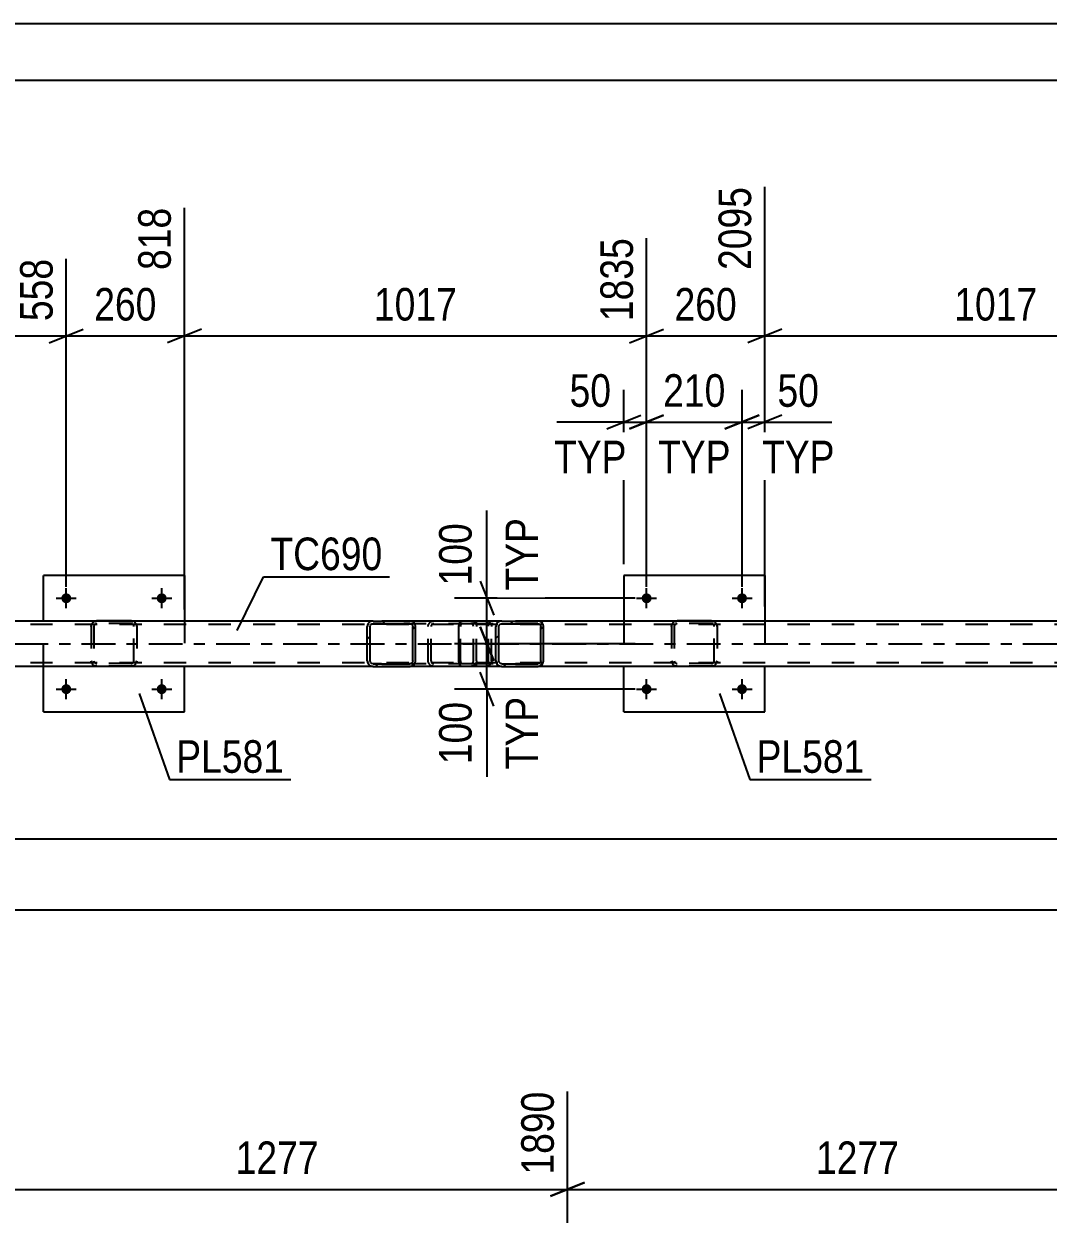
# Model space of a CAD drawing. Header units: millimetres. Extents: x 0 to 841, y 0 to 594.
# Drawn here: x 103.6 to 193.7, y 489.2 to 594 of the extents above; entities that cross this region are included whole.
import ezdxf

# ---------------------------------------------------------------- set-up
doc = ezdxf.new("R2010")
doc.units = ezdxf.units.MM
doc.linetypes.add('DXK_LINE_DOT2', pattern=[3.9198, 1.9599, -1.9599])
doc.linetypes.add('DXK_LINE_DOT3', pattern=[5.9187, 2.979, -0.9799, 0.9799, -0.9799])
doc.styles.add('Arial Narrow', font='ARIALN.TTF', dxfattribs={"height": 0.2})

# ---------------------------------------------------------------- blocks, each defined once
blk = doc.blocks.new('Unknown-318885124-1133')
at = {"color": 5, "linetype": 'Continuous'}
for p, q in [((841, 594), (0, 594)), ((836, 589), (5, 589))]:
    blk.add_line(p, q, dxfattribs=at)
blk = doc.blocks.new('Bolt-318885124-4436 - 4432')
at = {"linetype": 'Continuous'}
for points in [[(157.93, 535.43, -1), (158.81, 535.43, -1)], [(166.33, 535.43, -1), (167.21, 535.43, -1)]]:
    blk.add_hatch(color=1, dxfattribs=at).paths.add_polyline_path(points)
at = {"color": 1, "linetype": 'Continuous'}
for p, q in [((158.37, 534.55), (158.37, 536.31)), ((166.77, 534.55), (166.77, 536.31)), ((157.49, 535.43), (159.25, 535.43)), ((165.89, 535.43), (167.65, 535.43))]:
    blk.add_line(p, q, dxfattribs=at)
blk = doc.blocks.new('Bolt-318885124-4437 - 4432')
at = {"linetype": 'Continuous'}
for points in [[(106.85, 543.43, -1), (107.73, 543.43, -1)], [(115.25, 543.43, -1), (116.13, 543.43, -1)]]:
    blk.add_hatch(color=1, dxfattribs=at).paths.add_polyline_path(points)
at = {"color": 1, "linetype": 'Continuous'}
for p, q in [((107.29, 542.55), (107.29, 544.31)), ((115.69, 542.55), (115.69, 544.31)), ((106.41, 543.43), (108.17, 543.43)), ((114.81, 543.43), (116.57, 543.43))]:
    blk.add_line(p, q, dxfattribs=at)
blk = doc.blocks.new('Bolt-318885124-4438 - 4432')
at = {"linetype": 'Continuous'}
for points in [[(106.85, 535.43, -1), (107.73, 535.43, -1)], [(115.25, 535.43, -1), (116.13, 535.43, -1)]]:
    blk.add_hatch(color=1, dxfattribs=at).paths.add_polyline_path(points)
at = {"color": 1, "linetype": 'Continuous'}
for p, q in [((107.29, 534.55), (107.29, 536.31)), ((115.69, 534.55), (115.69, 536.31)), ((106.41, 535.43), (108.17, 535.43)), ((114.81, 535.43), (116.57, 535.43))]:
    blk.add_line(p, q, dxfattribs=at)
blk = doc.blocks.new('Bolt-318885124-4459 - 4432')
at = {"linetype": 'Continuous'}
for points in [[(157.93, 543.43, -1), (158.81, 543.43, -1)], [(166.33, 543.43, -1), (167.21, 543.43, -1)]]:
    blk.add_hatch(color=1, dxfattribs=at).paths.add_polyline_path(points)
at = {"color": 1, "linetype": 'Continuous'}
for p, q in [((158.37, 542.55), (158.37, 544.31)), ((166.77, 542.55), (166.77, 544.31)), ((157.49, 543.43), (159.25, 543.43)), ((165.89, 543.43), (167.65, 543.43))]:
    blk.add_line(p, q, dxfattribs=at)
blk = doc.blocks.new('Part-318885124-4534 - 4432')
at = {"color": 2, "linetype": 'Continuous'}
for p, q in [((134.3, 541.43), (84.96, 541.43)), ((219.43, 541.43), (148.8, 541.43)), ((134.3, 537.43), (84.96, 537.43)), ((219.43, 537.43), (148.8, 537.43))]:
    blk.add_line(p, q, dxfattribs=at)
at = {"color": 7, "linetype": 'DXK_LINE_DOT2'}
for p, q in [((748.94, 541.11), (84.96, 541.11)), ((148.8, 541.43), (134.3, 541.43)), ((748.94, 537.75), (84.96, 537.75)), ((148.8, 537.43), (134.3, 537.43))]:
    blk.add_line(p, q, dxfattribs=at)
at = {"color": 7, "linetype": 'DXK_LINE_DOT3'}
blk.add_line((84.96, 539.43), (748.94, 539.43), dxfattribs=at)
blk = doc.blocks.new('Part-318885124-4478 - 4432')
at = {"color": 7, "linetype": 'DXK_LINE_DOT2'}
for p, q in [((160.6, 541.11), (160.57, 540.96)), ((160.57, 540.96), (160.6, 541.09)), ((160.57, 540.96), (160.57, 537.92)), ((160.61, 541.14), (160.6, 541.11)), ((160.6, 541.09), (160.61, 541.14)), ((160.83, 541.05), (160.81, 540.96)), ((160.81, 540.96), (160.81, 537.92)), ((160.88, 541.13), (160.83, 541.05)), ((160.87, 541.4), (161.05, 541.44)), ((161.05, 541.43), (160.87, 541.4)), ((160.96, 541.18), (160.88, 541.13)), ((161.05, 541.2), (160.96, 541.18)), ((164.09, 541.2), (161.05, 541.2)), ((164.09, 541.44), (164.27, 541.4)), ((164.27, 541.4), (164.09, 541.43)), ((164.18, 541.18), (164.09, 541.2)), ((164.26, 541.13), (164.18, 541.18)), ((164.31, 541.05), (164.26, 541.13)), ((164.33, 540.96), (164.31, 541.05)), ((164.33, 537.92), (164.33, 540.96)), ((164.54, 541.11), (164.53, 541.14)), ((164.53, 541.14), (164.54, 541.09)), ((164.57, 540.96), (164.54, 541.11)), ((164.54, 541.09), (164.57, 540.96)), ((164.57, 540.96), (164.57, 537.92)), ((160.57, 537.92), (160.59, 537.83)), ((160.58, 537.85), (160.57, 537.92)), ((160.61, 537.73), (160.58, 537.85)), ((160.59, 537.83), (160.61, 537.73)), ((160.81, 537.92), (160.83, 537.82)), ((160.83, 537.82), (160.88, 537.75)), ((160.88, 537.75), (160.96, 537.69)), ((160.96, 537.69), (161.05, 537.68)), ((164.09, 537.68), (161.05, 537.68)), ((164.09, 537.68), (164.18, 537.69)), ((164.18, 537.69), (164.26, 537.75)), ((164.26, 537.75), (164.31, 537.82)), ((164.31, 537.82), (164.33, 537.92)), ((164.56, 537.85), (164.53, 537.73)), ((164.53, 537.73), (164.55, 537.83)), ((164.55, 537.83), (164.57, 537.92)), ((164.57, 537.92), (164.56, 537.85)), ((160.87, 537.47), (161.05, 537.44)), ((161.05, 537.44), (160.87, 537.47)), ((164.09, 537.44), (161.05, 537.44)), ((164.09, 537.44), (164.27, 537.47)), ((164.27, 537.47), (164.09, 537.44))]:
    blk.add_line(p, q, dxfattribs=at)
at = {"color": 2, "linetype": 'Continuous'}
for p, q in [((164.09, 541.44), (161.05, 541.44)), ((161.05, 541.44), (161.05, 541.43)), ((164.09, 541.43), (164.09, 541.44))]:
    blk.add_line(p, q, dxfattribs=at)
at = {"color": 7, "linetype": 'DXK_LINE_DOT3'}
blk.add_line((162.57, 539.44), (162.57, 539.44), dxfattribs=at)
at = {"color": 7, "linetype": 'DXK_LINE_DOT2'}
for centre, start, end in [((161.05, 540.96), 112.5, 157.5), ((161.05, 540.96), 112.5, 157.5), ((164.09, 540.96), 22.5, 67.5), ((164.09, 540.96), 22.5, 67.5), ((161.05, 537.92), 202.5, 247.5), ((161.05, 537.92), 202.5, 247.5), ((164.09, 537.92), 292.5, 337.5), ((164.09, 537.92), 292.5, 337.5)]:
    blk.add_arc(centre, 0.48, start, end, dxfattribs=at)
blk = doc.blocks.new('Part-318885124-4483 - 4432')
at = {"color": 2, "linetype": 'Continuous'}
for p, q in [((168.77, 545.44), (156.37, 545.44)), ((156.37, 545.44), (156.37, 541.43)), ((168.77, 545.44), (168.77, 541.43)), ((156.37, 533.44), (156.37, 537.43)), ((168.77, 533.44), (168.77, 537.43)), ((156.37, 533.44), (168.77, 533.44))]:
    blk.add_line(p, q, dxfattribs=at)
at = {"color": 7, "linetype": 'DXK_LINE_DOT2'}
for p, q in [((156.37, 541.43), (156.37, 537.43)), ((168.77, 541.43), (168.77, 537.43))]:
    blk.add_line(p, q, dxfattribs=at)
blk = doc.blocks.new('Part-318885124-4484 - 4432')
at = {"color": 7, "linetype": 'DXK_LINE_DOT2'}
for p, q in [((109.52, 541.11), (109.49, 540.96)), ((109.49, 540.96), (109.52, 541.09)), ((109.49, 540.96), (109.49, 537.92)), ((109.53, 541.14), (109.52, 541.11)), ((109.52, 541.09), (109.53, 541.14)), ((109.75, 541.05), (109.73, 540.96)), ((109.73, 540.96), (109.73, 537.92)), ((109.8, 541.13), (109.75, 541.05)), ((109.97, 541.44), (109.79, 541.4)), ((109.79, 541.4), (109.97, 541.44)), ((109.88, 541.18), (109.8, 541.13)), ((109.97, 541.2), (109.88, 541.18)), ((113.01, 541.2), (109.97, 541.2)), ((113.19, 541.4), (113.01, 541.44)), ((113.01, 541.44), (113.19, 541.4)), ((113.1, 541.18), (113.01, 541.2)), ((113.18, 541.13), (113.1, 541.18)), ((113.23, 541.05), (113.18, 541.13)), ((113.25, 540.96), (113.23, 541.05)), ((113.25, 537.92), (113.25, 540.96)), ((113.46, 541.11), (113.45, 541.14)), ((113.45, 541.14), (113.46, 541.09)), ((113.49, 540.96), (113.46, 541.11)), ((113.46, 541.09), (113.49, 540.96)), ((113.49, 540.96), (113.49, 537.92)), ((109.49, 537.92), (109.51, 537.83)), ((109.5, 537.85), (109.49, 537.92)), ((109.53, 537.73), (109.5, 537.85)), ((109.51, 537.83), (109.53, 537.73)), ((109.73, 537.92), (109.75, 537.82)), ((109.75, 537.82), (109.8, 537.75)), ((109.8, 537.75), (109.88, 537.69)), ((109.88, 537.69), (109.97, 537.68)), ((113.01, 537.68), (109.97, 537.68)), ((113.01, 537.68), (113.1, 537.69)), ((113.1, 537.69), (113.18, 537.75)), ((113.18, 537.75), (113.23, 537.82)), ((113.23, 537.82), (113.25, 537.92)), ((113.48, 537.85), (113.45, 537.73)), ((113.45, 537.73), (113.47, 537.83)), ((113.47, 537.83), (113.49, 537.92)), ((113.49, 537.92), (113.48, 537.85)), ((109.79, 537.47), (109.97, 537.44)), ((109.97, 537.44), (109.79, 537.47)), ((113.01, 537.44), (109.97, 537.44)), ((113.01, 537.44), (113.19, 537.47)), ((113.19, 537.47), (113.01, 537.44))]:
    blk.add_line(p, q, dxfattribs=at)
at = {"color": 2, "linetype": 'Continuous'}
blk.add_line((113.01, 541.44), (109.97, 541.44), dxfattribs=at)
at = {"color": 7, "linetype": 'DXK_LINE_DOT3'}
blk.add_line((111.49, 539.44), (111.49, 539.44), dxfattribs=at)
at = {"color": 7, "linetype": 'DXK_LINE_DOT2'}
for centre, start, end in [((109.97, 540.96), 112.5, 157.5), ((109.97, 540.96), 112.5, 157.5), ((113.01, 540.96), 22.5, 67.5), ((113.01, 540.96), 22.5, 67.5), ((109.97, 537.92), 202.5, 247.5), ((109.97, 537.92), 202.5, 247.5), ((113.01, 537.92), 292.5, 337.5), ((113.01, 537.92), 292.5, 337.5)]:
    blk.add_arc(centre, 0.48, start, end, dxfattribs=at)
blk = doc.blocks.new('Part-318885124-4489 - 4432')
at = {"color": 2, "linetype": 'Continuous'}
for p, q in [((117.69, 545.44), (105.29, 545.44)), ((105.29, 541.43), (105.29, 545.44)), ((117.69, 545.44), (117.69, 541.43)), ((105.29, 533.44), (105.29, 537.43)), ((117.69, 533.44), (117.69, 537.43)), ((105.29, 533.44), (117.69, 533.44))]:
    blk.add_line(p, q, dxfattribs=at)
at = {"color": 7, "linetype": 'DXK_LINE_DOT2'}
for p, q in [((105.29, 537.43), (105.29, 541.43)), ((117.69, 541.43), (117.69, 537.43))]:
    blk.add_line(p, q, dxfattribs=at)
blk = doc.blocks.new('Part-318885124-4646 - 4432')
at = {"linetype": 'Continuous'}
h = blk.add_hatch(dxfattribs=at)
h.set_pattern_fill('', scale=0.7, style=0, pattern_type=0)
h.set_pattern_definition([(45, (138.0412, 540.955), (-1.57154, 1.57154), [])])
h.paths.add_polyline_path([(138.04, 537.91), (138.04, 540.95), (138, 541.14), (137.89, 541.29), (137.73, 541.4), (137.53, 541.43), (134.3, 541.43), (134.1, 541.4), (133.93, 541.29), (133.82, 541.14), (133.78, 540.95), (133.78, 537.91), (133.82, 537.73), (133.93, 537.58), (134.1, 537.47), (134.3, 537.43), (137.53, 537.43), (137.73, 537.47), (137.89, 537.58), (138, 537.73)])
h.paths.add_polyline_path([(137.71, 537.75), (137.63, 537.69), (137.53, 537.67), (134.3, 537.67), (134.2, 537.69), (134.11, 537.75), (134.06, 537.82), (134.04, 537.91), (134.04, 540.95), (134.06, 541.05), (134.11, 541.12), (134.2, 541.18), (134.3, 541.19), (137.53, 541.19), (137.63, 541.18), (137.71, 541.12), (137.77, 541.05), (137.79, 540.95), (137.79, 537.91), (137.77, 537.82)])
at = {"color": 2, "linetype": 'Continuous'}
for p, q in [((133.82, 541.14), (133.78, 540.95)), ((133.78, 537.91), (133.78, 540.95)), ((134.04, 540.95), (134.06, 541.05)), ((134.04, 537.91), (134.04, 540.95)), ((134.06, 541.05), (134.11, 541.12)), ((134.3, 541.43), (134.1, 541.4)), ((134.11, 541.12), (134.2, 541.18)), ((134.2, 541.18), (134.3, 541.19)), ((134.3, 541.43), (137.53, 541.43)), ((134.3, 541.19), (137.53, 541.19)), ((142.12, 541.43), (137.53, 541.43)), ((137.73, 541.4), (137.53, 541.43)), ((137.53, 541.19), (137.63, 541.18)), ((137.63, 541.18), (137.71, 541.12)), ((137.71, 541.12), (137.77, 541.05)), ((137.77, 541.05), (137.79, 540.95)), ((137.79, 537.91), (137.79, 540.95)), ((138.04, 540.95), (138, 541.14)), ((138.04, 537.91), (138.04, 540.95)), ((133.78, 537.91), (133.82, 537.73)), ((134.06, 537.82), (134.04, 537.91)), ((134.11, 537.75), (134.06, 537.82)), ((134.2, 537.69), (134.11, 537.75)), ((134.3, 537.67), (134.2, 537.69)), ((134.3, 537.67), (137.53, 537.67)), ((137.63, 537.69), (137.53, 537.67)), ((137.71, 537.75), (137.63, 537.69)), ((137.77, 537.82), (137.71, 537.75)), ((137.79, 537.91), (137.77, 537.82)), ((138, 537.73), (138.04, 537.91)), ((134.1, 537.47), (134.3, 537.43)), ((134.3, 537.43), (137.53, 537.43)), ((137.53, 537.43), (137.73, 537.47)), ((142.12, 537.43), (137.53, 537.43))]:
    blk.add_line(p, q, dxfattribs=at)
at = {"color": 7, "linetype": 'DXK_LINE_DOT2'}
for p, q in [((137.53, 541.43), (134.3, 541.43)), ((142.89, 541.19), (134.3, 541.19)), ((139.14, 540.95), (139.18, 541.14)), ((139.14, 537.91), (139.14, 540.95)), ((139.42, 541.05), (139.4, 540.95)), ((139.4, 537.91), (139.4, 540.95)), ((139.47, 541.12), (139.42, 541.05)), ((139.46, 541.4), (139.65, 541.43)), ((139.47, 541.12), (139.49, 541.14)), ((139.49, 541.14), (139.55, 541.18)), ((139.55, 541.18), (139.65, 541.19)), ((142.89, 541.43), (142.12, 541.43)), ((142.89, 541.43), (143.08, 541.4)), ((142.98, 541.18), (142.89, 541.19)), ((143.07, 541.12), (142.98, 541.18)), ((143.12, 541.05), (143.07, 541.12)), ((143.14, 540.95), (143.12, 541.05)), ((143.14, 537.91), (143.14, 540.95)), ((143.36, 541.14), (143.4, 540.95)), ((143.4, 537.91), (143.4, 540.95)), ((142.89, 537.67), (134.3, 537.67)), ((139.18, 537.73), (139.14, 537.91)), ((139.4, 537.91), (139.42, 537.82)), ((139.42, 537.82), (139.47, 537.75)), ((139.47, 537.75), (139.49, 537.73)), ((139.49, 537.73), (139.55, 537.69)), ((139.55, 537.69), (139.65, 537.67)), ((142.89, 537.67), (142.98, 537.69)), ((142.98, 537.69), (143.07, 537.75)), ((143.07, 537.75), (143.12, 537.82)), ((143.12, 537.82), (143.14, 537.91)), ((143.4, 537.91), (143.36, 537.73)), ((137.53, 537.43), (134.3, 537.43)), ((139.65, 537.43), (139.46, 537.47)), ((142.89, 537.43), (142.12, 537.43)), ((143.08, 537.47), (142.89, 537.43))]:
    blk.add_line(p, q, dxfattribs=at)
at = {"color": 2, "linetype": 'Continuous'}
for centre, start, end in [((134.28, 540.93), 110.7583, 155.68), ((137.55, 540.93), 24.32, 69.2417), ((134.28, 537.94), 204.32, 249.2417), ((137.55, 537.94), 290.7583, 335.68)]:
    blk.add_arc(centre, 0.496, start, end, dxfattribs=at)
at = {"color": 7, "linetype": 'DXK_LINE_DOT2'}
for centre, start, end in [((139.63, 540.93), 110.7583, 155.68), ((142.91, 540.93), 24.32, 69.2417), ((139.63, 537.94), 204.32, 249.2417), ((142.91, 537.94), 290.7583, 335.68)]:
    blk.add_arc(centre, 0.496, start, end, dxfattribs=at)
blk = doc.blocks.new('Part-318885124-4647 - 4432')
at = {"linetype": 'Continuous'}
h = blk.add_hatch(dxfattribs=at)
h.set_pattern_fill('', scale=0.7, style=0, pattern_type=0)
h.set_pattern_definition([(45, (149.3021, 540.955), (-1.5715, 1.5715), [])])
h.paths.add_polyline_path([(149.3, 537.91), (149.3, 540.95), (149.26, 541.14), (149.15, 541.29), (148.99, 541.4), (148.8, 541.43), (145.62, 541.43), (145.42, 541.4), (145.26, 541.29), (145.15, 541.14), (145.11, 540.95), (145.11, 537.91), (145.15, 537.73), (145.26, 537.58), (145.42, 537.47), (145.62, 537.43), (148.8, 537.43), (148.99, 537.47), (149.15, 537.58), (149.26, 537.73)])
h.paths.add_polyline_path([(148.98, 537.75), (148.9, 537.69), (148.8, 537.67), (145.62, 537.67), (145.52, 537.69), (145.44, 537.75), (145.38, 537.82), (145.36, 537.91), (145.36, 540.95), (145.38, 541.05), (145.44, 541.12), (145.52, 541.18), (145.62, 541.19), (148.8, 541.19), (148.9, 541.18), (148.98, 541.12), (149.03, 541.05), (149.05, 540.95), (149.05, 537.91), (149.03, 537.82)])
at = {"color": 2, "linetype": 'Continuous'}
for p, q in [((141.85, 540.95), (141.87, 541.14)), ((141.85, 537.91), (141.85, 540.95)), ((141.87, 541.14), (141.93, 541.29)), ((141.93, 541.29), (142.02, 541.4)), ((142.02, 541.4), (142.12, 541.43)), ((145.62, 541.43), (142.12, 541.43)), ((145.15, 541.14), (145.11, 540.95)), ((145.11, 537.91), (145.11, 540.95)), ((145.36, 540.95), (145.38, 541.05)), ((145.36, 537.91), (145.36, 540.95)), ((145.38, 541.05), (145.44, 541.12)), ((145.62, 541.43), (145.42, 541.4)), ((145.44, 541.12), (145.52, 541.18)), ((145.52, 541.18), (145.62, 541.19)), ((145.62, 541.43), (148.8, 541.43)), ((145.62, 541.19), (148.8, 541.19)), ((148.99, 541.4), (148.8, 541.43)), ((148.8, 541.19), (148.9, 541.18)), ((148.9, 541.18), (148.98, 541.12)), ((148.98, 541.12), (149.03, 541.05)), ((149.03, 541.05), (149.05, 540.95)), ((149.05, 537.91), (149.05, 540.95)), ((149.3, 540.95), (149.26, 541.14)), ((149.3, 537.91), (149.3, 540.95)), ((141.87, 537.73), (141.85, 537.91)), ((141.93, 537.58), (141.87, 537.73)), ((142.02, 537.47), (141.93, 537.58)), ((145.11, 537.91), (145.15, 537.73)), ((145.38, 537.82), (145.36, 537.91)), ((145.44, 537.75), (145.38, 537.82)), ((145.52, 537.69), (145.44, 537.75)), ((145.62, 537.67), (145.52, 537.69)), ((145.62, 537.67), (148.8, 537.67)), ((148.9, 537.69), (148.8, 537.67)), ((148.98, 537.75), (148.9, 537.69)), ((149.03, 537.82), (148.98, 537.75)), ((149.05, 537.91), (149.03, 537.82)), ((149.26, 537.73), (149.3, 537.91)), ((142.12, 537.43), (142.02, 537.47)), ((145.62, 537.43), (142.12, 537.43)), ((145.42, 537.47), (145.62, 537.43)), ((145.62, 537.43), (148.8, 537.43)), ((148.8, 537.43), (148.99, 537.47))]:
    blk.add_line(p, q, dxfattribs=at)
at = {"color": 7, "linetype": 'DXK_LINE_DOT2'}
for p, q in [((142, 541.05), (141.99, 540.95)), ((141.99, 537.91), (141.99, 540.95)), ((142.03, 541.12), (142, 541.05)), ((142.07, 541.18), (142.03, 541.12)), ((142.12, 541.19), (142.07, 541.18)), ((148.8, 541.19), (142.12, 541.19)), ((143.4, 541.19), (143.4, 541.43)), ((144.21, 541.43), (144.4, 541.4)), ((144.31, 541.18), (144.21, 541.19)), ((144.39, 541.12), (144.31, 541.18)), ((144.44, 541.05), (144.39, 541.12)), ((144.46, 540.95), (144.44, 541.05)), ((144.46, 537.91), (144.46, 540.95)), ((144.68, 541.14), (144.72, 540.95)), ((144.72, 537.91), (144.72, 540.95)), ((148.8, 541.43), (145.62, 541.43)), ((141.99, 537.91), (142, 537.82)), ((142, 537.82), (142.03, 537.75)), ((142.03, 537.75), (142.07, 537.69)), ((142.07, 537.69), (142.12, 537.67)), ((148.8, 537.67), (142.12, 537.67)), ((143.4, 537.43), (143.4, 537.67)), ((144.21, 537.67), (144.31, 537.69)), ((144.31, 537.69), (144.39, 537.75)), ((144.39, 537.75), (144.44, 537.82)), ((144.44, 537.82), (144.46, 537.91)), ((144.72, 537.91), (144.68, 537.73)), ((144.4, 537.47), (144.21, 537.43)), ((148.8, 537.43), (145.62, 537.43))]:
    blk.add_line(p, q, dxfattribs=at)
for centre, start, end in [((144.23, 540.94), 23.8494, 68.8059), ((144.23, 537.93), 291.1941, 336.1506)]:
    blk.add_arc(centre, 0.492, start, end, dxfattribs=at)
at = {"color": 2, "linetype": 'Continuous'}
for centre, start, end in [((145.6, 540.94), 111.1941, 156.1506), ((148.81, 540.94), 23.8494, 68.8059), ((145.6, 537.93), 203.8494, 248.8059), ((148.81, 537.93), 291.1941, 336.1506)]:
    blk.add_arc(centre, 0.492, start, end, dxfattribs=at)
blk = doc.blocks.new('StraightDimension-318885124-4703 - 4432')
at = {"color": 7, "linetype": 'Continuous'}
for p, q in [((117.69, 542.43), (117.69, 577.81)), ((107.29, 544.43), (107.29, 573.31)), ((105.79, 565.93), (108.79, 567.13)), ((119.19, 567.13), (116.19, 565.93)), ((107.29, 566.53), (117.69, 566.53))]:
    blk.add_line(p, q, dxfattribs=at)
at = {"color": 0}
blk.add_wipeout([(115.83, 567.28), (115.83, 571.48), (109.15, 571.48), (109.15, 567.28)], dxfattribs=at)
at = {"color": 3, "style": 'Arial Narrow'}
blk.add_text('260', height=2.863, dxfattribs=at).set_placement((109.75, 567.88))
at = {"color": 0, "linetype": 'Continuous'}
blk.add_wipeout([(117.09, 578.41), (112.89, 578.41), (112.89, 571.73), (117.09, 571.73)], dxfattribs=at)
at = {"color": 3, "linetype": 'Continuous', "style": 'Arial Narrow'}
blk.add_text('818', height=2.863, rotation=90.0002, dxfattribs=at).set_placement((116.49, 572.33))
blk = doc.blocks.new('StraightDimension-318885124-4694 - 4432')
at = {"color": 7, "linetype": 'Continuous'}
for p, q in [((107.29, 544.43), (107.29, 573.31)), ((84.96, 542.43), (84.96, 569.66)), ((86.46, 567.13), (83.46, 565.93)), ((105.79, 565.93), (108.79, 567.13)), ((84.96, 566.53), (107.29, 566.53))]:
    blk.add_line(p, q, dxfattribs=at)
at = {"color": 0}
blk.add_wipeout([(99.47, 567.28), (99.47, 571.48), (92.78, 571.48), (92.78, 567.28)], dxfattribs=at)
at = {"color": 3, "style": 'Arial Narrow'}
blk.add_text('558', height=2.863, dxfattribs=at).set_placement((93.38, 567.88))
at = {"color": 0, "linetype": 'Continuous'}
for points in [[(106.69, 573.91), (102.49, 573.91), (102.49, 567.23), (106.69, 567.23)], [(84.36, 570.26), (80.16, 570.26), (80.16, 567.23), (84.36, 567.23)]]:
    blk.add_wipeout(points, dxfattribs=at)
at = {"color": 3, "linetype": 'Continuous', "style": 'Arial Narrow'}
for s, height, p in [('558', 2.863, (106.09, 567.83)), ('0', 2.86, (83.76, 567.83))]:
    blk.add_text(s, height=height, rotation=90.0002, dxfattribs=at).set_placement(p)
blk = doc.blocks.new('StraightDimension-318885124-4716 - 4432')
at = {"color": 7, "linetype": 'Continuous'}
for p, q in [((117.69, 542.43), (117.69, 577.81)), ((158.37, 544.43), (158.37, 575.14)), ((119.19, 567.13), (116.19, 565.93)), ((156.87, 565.93), (159.87, 567.13)), ((117.69, 566.53), (158.37, 566.53))]:
    blk.add_line(p, q, dxfattribs=at)
at = {"color": 0}
blk.add_wipeout([(142.29, 567.28), (142.29, 571.48), (133.77, 571.48), (133.77, 567.28)], dxfattribs=at)
at = {"color": 3, "style": 'Arial Narrow'}
blk.add_text('1017', height=2.863, dxfattribs=at).set_placement((134.37, 567.88))
at = {"color": 0, "linetype": 'Continuous'}
blk.add_wipeout([(157.77, 575.74), (153.57, 575.74), (153.57, 567.23), (157.77, 567.23)], dxfattribs=at)
at = {"color": 3, "linetype": 'Continuous', "style": 'Arial Narrow'}
blk.add_text('1835', height=2.863, rotation=90.0002, dxfattribs=at).set_placement((157.17, 567.83))
blk = doc.blocks.new('StraightDimension-318885124-4729 - 4432')
at = {"color": 7, "linetype": 'Continuous'}
for p, q in [((168.77, 542.71), (168.77, 579.64)), ((158.37, 544.43), (158.37, 575.14)), ((156.87, 565.93), (159.87, 567.13)), ((170.27, 567.13), (167.27, 565.93)), ((158.37, 566.53), (168.77, 566.53))]:
    blk.add_line(p, q, dxfattribs=at)
at = {"color": 0}
blk.add_wipeout([(166.91, 567.28), (166.91, 571.48), (160.23, 571.48), (160.23, 567.28)], dxfattribs=at)
at = {"color": 3, "style": 'Arial Narrow'}
blk.add_text('260', height=2.863, dxfattribs=at).set_placement((160.83, 567.88))
at = {"color": 0, "linetype": 'Continuous'}
blk.add_wipeout([(168.17, 580.24), (163.97, 580.24), (163.97, 571.73), (168.17, 571.73)], dxfattribs=at)
at = {"color": 3, "linetype": 'Continuous', "style": 'Arial Narrow'}
blk.add_text('2095', height=2.863, rotation=90.0002, dxfattribs=at).set_placement((167.57, 572.33))
blk = doc.blocks.new('StraightDimension-318885124-4740 - 4432')
at = {"color": 7, "linetype": 'Continuous'}
for p, q in [((168.77, 542.71), (168.77, 579.64)), ((209.45, 544.44), (209.45, 575.14)), ((170.27, 567.13), (167.27, 565.93)), ((207.95, 565.93), (210.95, 567.13)), ((168.77, 566.53), (209.45, 566.53))]:
    blk.add_line(p, q, dxfattribs=at)
at = {"color": 0}
blk.add_wipeout([(193.37, 567.28), (193.37, 571.48), (184.85, 571.48), (184.85, 567.28)], dxfattribs=at)
at = {"color": 3, "style": 'Arial Narrow'}
blk.add_text('1017', height=2.863, dxfattribs=at).set_placement((185.45, 567.88))
at = {"color": 0, "linetype": 'Continuous'}
blk.add_wipeout([(208.85, 575.74), (204.65, 575.74), (204.65, 567.23), (208.85, 567.23)], dxfattribs=at)
at = {"color": 3, "linetype": 'Continuous', "style": 'Arial Narrow'}
blk.add_text('3112', height=2.863, rotation=90.0002, dxfattribs=at).set_placement((208.25, 567.83))
blk = doc.blocks.new('StraightDimension-318885124-5011 - 4432')
at = {"color": 7, "linetype": 'Continuous'}
for p, q in [((156.37, 546.44), (156.37, 561.79)), ((158.37, 544.43), (158.37, 561.79)), ((156.37, 558.94), (150.46, 558.94)), ((156.37, 558.94), (150.46, 558.94)), ((154.87, 558.34), (157.87, 559.54)), ((156.37, 558.94), (158.37, 558.94)), ((159.87, 559.54), (156.87, 558.34))]:
    blk.add_line(p, q, dxfattribs=at)
at = {"color": 0}
blk.add_wipeout([(155.84, 559.69), (155.84, 563.89), (150.99, 563.89), (150.99, 559.69)], dxfattribs=at)
at = {"color": 0, "linetype": 'Continuous'}
blk.add_wipeout([(157.21, 553.84), (157.21, 558.04), (149.62, 558.04), (149.62, 553.84)], dxfattribs=at)
at = {"color": 3, "style": 'Arial Narrow'}
blk.add_text('50', height=2.863, dxfattribs=at).set_placement((151.59, 560.29))
at = {"color": 3, "linetype": 'Continuous', "style": 'Arial Narrow'}
blk.add_text('TYP', height=2.863, dxfattribs=at).set_placement((150.22, 554.44))
blk = doc.blocks.new('StraightDimension-318885124-5024 - 4432')
at = {"color": 7, "linetype": 'Continuous'}
for p, q in [((158.37, 544.43), (158.37, 561.79)), ((166.77, 544.43), (166.77, 561.79)), ((156.87, 558.34), (159.87, 559.54)), ((158.37, 558.94), (166.77, 558.94)), ((168.27, 559.54), (165.27, 558.34))]:
    blk.add_line(p, q, dxfattribs=at)
at = {"color": 0}
blk.add_wipeout([(165.91, 559.69), (165.91, 563.89), (159.23, 563.89), (159.23, 559.69)], dxfattribs=at)
at = {"color": 0, "linetype": 'Continuous'}
blk.add_wipeout([(166.36, 553.84), (166.36, 558.04), (158.78, 558.04), (158.78, 553.84)], dxfattribs=at)
at = {"color": 3, "style": 'Arial Narrow'}
blk.add_text('210', height=2.863, dxfattribs=at).set_placement((159.83, 560.29))
at = {"color": 3, "linetype": 'Continuous', "style": 'Arial Narrow'}
blk.add_text('TYP', height=2.863, dxfattribs=at).set_placement((159.38, 554.44))
blk = doc.blocks.new('StraightDimension-318885124-5040 - 4432')
at = {"color": 7, "linetype": 'Continuous'}
for p, q in [((166.77, 544.43), (166.77, 561.79)), ((168.77, 546.44), (168.77, 561.79)), ((165.27, 558.34), (168.27, 559.54)), ((166.77, 558.94), (168.77, 558.94)), ((170.27, 559.54), (167.27, 558.34)), ((168.77, 558.94), (174.68, 558.94)), ((168.77, 558.94), (174.68, 558.94))]:
    blk.add_line(p, q, dxfattribs=at)
at = {"color": 0}
blk.add_wipeout([(174.15, 559.69), (174.15, 563.89), (169.29, 563.89), (169.29, 559.69)], dxfattribs=at)
at = {"color": 0, "linetype": 'Continuous'}
blk.add_wipeout([(175.52, 553.84), (175.52, 558.04), (167.93, 558.04), (167.93, 553.84)], dxfattribs=at)
at = {"color": 3, "style": 'Arial Narrow'}
blk.add_text('50', height=2.863, dxfattribs=at).set_placement((169.89, 560.29))
at = {"color": 3, "linetype": 'Continuous', "style": 'Arial Narrow'}
blk.add_text('TYP', height=2.863, dxfattribs=at).set_placement((168.53, 554.44))
blk = doc.blocks.new('StraightDimension-318885124-5060 - 4432')
at = {"color": 7, "linetype": 'Continuous'}
blk.add_line((84.32, 515.99), (791.5, 515.99), dxfattribs=at)
blk = doc.blocks.new('StraightDimension-318885124-5081 - 4432')
at = {"color": 7, "linetype": 'Continuous'}
blk.add_line((84.96, 522.25), (790.86, 522.25), dxfattribs=at)
blk = doc.blocks.new('StraightDimension-318885124-5102 - 4432')
at = {"color": 7, "linetype": 'Continuous'}
for p, q in [((143.72, 540.93), (144.92, 537.93)), ((157.37, 539.43), (141.47, 539.43)), ((144.32, 535.43), (144.32, 539.43)), ((144.92, 533.93), (143.72, 536.93)), ((157.37, 535.43), (141.47, 535.43)), ((144.32, 535.43), (144.32, 527.7)), ((144.32, 535.43), (144.32, 527.7))]:
    blk.add_line(p, q, dxfattribs=at)
at = {"color": 0}
blk.add_wipeout([(143.57, 534.91), (139.37, 534.91), (139.37, 528.23), (143.57, 528.23)], dxfattribs=at)
at = {"color": 0, "linetype": 'Continuous'}
blk.add_wipeout([(149.42, 535.36), (145.22, 535.36), (145.22, 527.77), (149.42, 527.77)], dxfattribs=at)
at = {"color": 3, "linetype": 'Continuous', "style": 'Arial Narrow'}
blk.add_text('TYP', height=2.863, rotation=90.0002, dxfattribs=at).set_placement((148.82, 528.37))
at = {"color": 3, "style": 'Arial Narrow'}
blk.add_text('100', height=2.863, rotation=90.0002, dxfattribs=at).set_placement((142.97, 528.83))
blk = doc.blocks.new('StraightDimension-318885124-5122 - 4432')
at = {"color": 7, "linetype": 'Continuous'}
for p, q in [((144.32, 543.43), (144.32, 551.17)), ((144.32, 543.43), (144.32, 551.17)), ((143.72, 544.93), (144.92, 541.93)), ((157.37, 543.43), (141.47, 543.43)), ((144.32, 539.43), (144.32, 543.43)), ((144.92, 537.93), (143.72, 540.93)), ((157.37, 539.43), (141.47, 539.43))]:
    blk.add_line(p, q, dxfattribs=at)
at = {"color": 0}
blk.add_wipeout([(143.57, 550.64), (139.37, 550.64), (139.37, 543.96), (143.57, 543.96)], dxfattribs=at)
at = {"color": 0, "linetype": 'Continuous'}
blk.add_wipeout([(149.42, 551.1), (145.22, 551.1), (145.22, 543.51), (149.42, 543.51)], dxfattribs=at)
at = {"color": 3, "linetype": 'Continuous', "style": 'Arial Narrow'}
blk.add_text('TYP', height=2.863, rotation=90.0002, dxfattribs=at).set_placement((148.82, 544.11))
at = {"color": 3, "style": 'Arial Narrow'}
blk.add_text('100', height=2.863, rotation=90.0002, dxfattribs=at).set_placement((142.97, 544.56))
blk = doc.blocks.new('StraightDimension-318885124-3337 - 2027')
at = {"color": 7, "linetype": 'Continuous'}
for p, q in [((151.4, 456.23), (151.4, 500.01)), ((100.32, 456.23), (100.32, 498.18)), ((101.82, 492), (98.82, 490.8)), ((149.9, 490.8), (152.9, 492)), ((100.32, 491.4), (151.4, 491.4))]:
    blk.add_line(p, q, dxfattribs=at)
at = {"color": 0}
blk.add_wipeout([(130.11, 492.15), (130.11, 496.35), (121.6, 496.35), (121.6, 492.15)], dxfattribs=at)
at = {"color": 3, "style": 'Arial Narrow'}
blk.add_text('1277', height=2.863, dxfattribs=at).set_placement((122.2, 492.75))
at = {"color": 0, "linetype": 'Continuous'}
blk.add_wipeout([(150.8, 500.61), (146.6, 500.61), (146.6, 492.1), (150.8, 492.1)], dxfattribs=at)
at = {"color": 3, "linetype": 'Continuous', "style": 'Arial Narrow'}
blk.add_text('1890', height=2.863, rotation=90.0002, dxfattribs=at).set_placement((150.2, 492.7))
blk = doc.blocks.new('StraightDimension-318885124-3327 - 2027')
at = {"color": 7, "linetype": 'Continuous'}
for p, q in [((151.4, 456.23), (151.4, 500.01)), ((202.48, 456.23), (202.48, 500.01)), ((152.9, 492), (149.9, 490.8)), ((200.98, 490.8), (203.98, 492)), ((151.4, 491.4), (202.48, 491.4))]:
    blk.add_line(p, q, dxfattribs=at)
at = {"color": 0}
blk.add_wipeout([(181.2, 492.15), (181.2, 496.35), (172.68, 496.35), (172.68, 492.15)], dxfattribs=at)
at = {"color": 3, "style": 'Arial Narrow'}
blk.add_text('1277', height=2.863, dxfattribs=at).set_placement((173.28, 492.75))
at = {"color": 0, "linetype": 'Continuous'}
blk.add_wipeout([(201.88, 500.61), (197.68, 500.61), (197.68, 492.1), (201.88, 492.1)], dxfattribs=at)
at = {"color": 3, "linetype": 'Continuous', "style": 'Arial Narrow'}
blk.add_text('3167', height=2.863, rotation=90.0002, dxfattribs=at).set_placement((201.28, 492.7))
blk = doc.blocks.new('Mark-318885124-4530 - 4432')
at = {"color": 30, "linetype": 'Continuous'}
for p, q in [((122.33, 540.6), (124.66, 545.31)), ((124.66, 545.31), (135.73, 545.31))]:
    blk.add_line(p, q, dxfattribs=at)
at = {"color": 0}
blk.add_wipeout([(135.13, 545.91), (135.13, 548.91), (125.26, 548.91), (125.26, 545.91)], dxfattribs=at)
blk.add_wipeout([(135.13, 545.91), (135.13, 548.91), (125.26, 548.91), (125.26, 545.91)], dxfattribs=at)
at = {"color": 3, "style": 'Arial Narrow'}
blk.add_text('TC690', height=2.863, dxfattribs=at).set_placement((125.26, 545.91))
blk = doc.blocks.new('Mark-318885124-4479 - 4432')
at = {"color": 30, "linetype": 'Continuous'}
for p, q in [((164.79, 535.06), (167.45, 527.47)), ((167.45, 527.47), (178.15, 527.47))]:
    blk.add_line(p, q, dxfattribs=at)
at = {"color": 0}
blk.add_wipeout([(177.55, 528.07), (177.55, 531.07), (168.05, 531.07), (168.05, 528.07)], dxfattribs=at)
blk.add_wipeout([(177.55, 528.07), (177.55, 531.07), (168.05, 531.07), (168.05, 528.07)], dxfattribs=at)
at = {"color": 3, "style": 'Arial Narrow'}
blk.add_text('PL581', height=2.863, dxfattribs=at).set_placement((168.05, 528.07))
blk = doc.blocks.new('Mark-318885124-4485 - 4432')
at = {"color": 30, "linetype": 'Continuous'}
for p, q in [((113.71, 535.06), (116.37, 527.47)), ((116.37, 527.47), (127.07, 527.47))]:
    blk.add_line(p, q, dxfattribs=at)
at = {"color": 0}
blk.add_wipeout([(126.47, 528.07), (126.47, 531.07), (116.97, 531.07), (116.97, 528.07)], dxfattribs=at)
blk.add_wipeout([(126.47, 528.07), (126.47, 531.07), (116.97, 531.07), (116.97, 528.07)], dxfattribs=at)
at = {"color": 3, "style": 'Arial Narrow'}
blk.add_text('PL581', height=2.863, dxfattribs=at).set_placement((116.97, 528.07))

msp = doc.modelspace()

# ---------------------------------------------------------------- block references
for name in ['Unknown-318885124-1133', 'Part-318885124-4489 - 4432', 'Part-318885124-4483 - 4432', 'Bolt-318885124-4437 - 4432', 'Bolt-318885124-4459 - 4432', 'Part-318885124-4534 - 4432', 'Part-318885124-4484 - 4432', 'Part-318885124-4646 - 4432', 'Part-318885124-4647 - 4432', 'Part-318885124-4478 - 4432', 'Bolt-318885124-4438 - 4432', 'Bolt-318885124-4436 - 4432']:
    msp.add_blockref(name, (0, 0))

# ---------------------------------------------------------------- next in the draw order: block references
for name in ['StraightDimension-318885124-4703 - 4432', 'StraightDimension-318885124-5060 - 4432', 'StraightDimension-318885124-3337 - 2027']:
    msp.add_blockref(name, (0, 0))

# ---------------------------------------------------------------- next in the draw order: block references
for name in ['StraightDimension-318885124-4716 - 4432', 'StraightDimension-318885124-4694 - 4432', 'StraightDimension-318885124-5081 - 4432', 'StraightDimension-318885124-3327 - 2027']:
    msp.add_blockref(name, (0, 0))

# ---------------------------------------------------------------- next in the draw order: block references
for name in ['StraightDimension-318885124-4729 - 4432', 'Mark-318885124-4530 - 4432', 'StraightDimension-318885124-5102 - 4432', 'Mark-318885124-4485 - 4432', 'Mark-318885124-4479 - 4432']:
    msp.add_blockref(name, (0, 0))

# ---------------------------------------------------------------- next in the draw order: block references
for name in ['StraightDimension-318885124-4740 - 4432', 'StraightDimension-318885124-5011 - 4432']:
    msp.add_blockref(name, (0, 0))

# ---------------------------------------------------------------- next in the draw order: block references
msp.add_blockref('StraightDimension-318885124-5024 - 4432', (0, 0))

# ---------------------------------------------------------------- next in the draw order: block references
for name in ['StraightDimension-318885124-5040 - 4432', 'StraightDimension-318885124-5122 - 4432']:
    msp.add_blockref(name, (0, 0))

doc.saveas('drawing.dxf')
